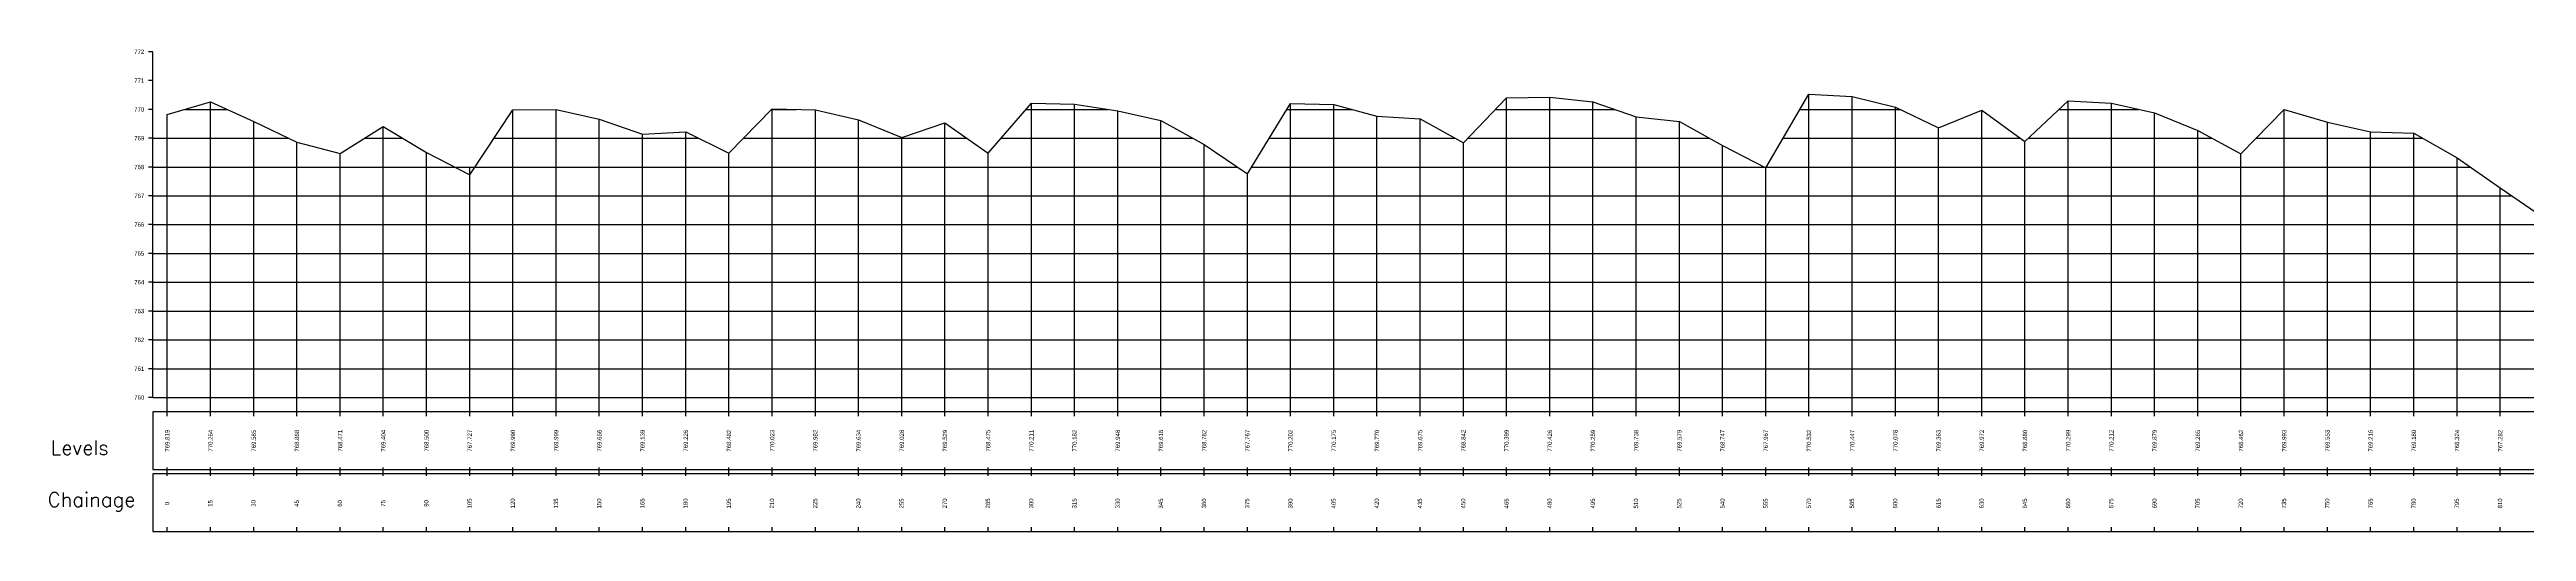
# Model space of a CAD drawing. Header units: millimetres. Extents: x 505 to 14020, y 627 to 6964.
# Drawn here: x 1434 to 2294, y 740 to 908 of the extents above; entities that cross this region are included whole.
import ezdxf
from ezdxf.enums import TextEntityAlignment as Align

# ---------------------------------------------------------------- set-up
doc = ezdxf.new("R2010")
doc.units = ezdxf.units.MM
for name, color, linetype in [('Chainage_TXT', 7, 'Continuous'), ('GL', 3, 'Continuous'), ('SCALE_LINE', 1, 'Continuous'), ('TitleBox', 7, 'Continuous')]:
    doc.layers.add(name, color=color, linetype=linetype)
doc.styles.add('romans', font='romans.shx')
doc.styles.get("Standard").update_dxf_attribs({"font": 'arial.ttf'})

msp = doc.modelspace()

# ---------------------------------------------------------------- linework, layer by layer
for p, q in [((1481.349, 886.75), (1496.079, 886.75)), ((1490.247, 783.25), (1490.247, 889.39)), ((1490.247, 783.25), (1490.247, 889.39)), ((1595.247, 783.25), (1595.247, 886.65)), ((1595.247, 783.25), (1595.247, 886.65)), ((1595.247, 783.25), (1595.247, 886.65)), ((1595.247, 783.25), (1595.247, 886.65)), ((1595.247, 783.25), (1595.247, 886.65)), ((1595.247, 783.25), (1595.247, 886.65)), ((1595.247, 783.25), (1595.247, 886.65)), ((1595.247, 783.25), (1595.247, 886.65)), ((1595.247, 783.25), (1595.247, 886.65)), ((1610.247, 783.25), (1610.247, 886.74)), ((1610.247, 783.25), (1610.247, 886.74)), ((1610.247, 783.25), (1610.247, 886.74)), ((1610.247, 783.25), (1610.247, 886.74)), ((1610.247, 783.25), (1610.247, 886.74)), ((1610.247, 783.25), (1610.247, 886.74)), ((1610.247, 783.25), (1610.247, 886.74)), ((1610.247, 783.25), (1610.247, 886.74)), ((1610.247, 783.25), (1610.247, 886.74)), ((1610.247, 783.25), (1610.247, 886.74)), ((1685.023, 886.75), (1693.662, 886.75)), ((1685.247, 783.25), (1685.247, 886.98)), ((1685.247, 783.25), (1685.247, 886.98)), ((1685.247, 783.25), (1685.247, 886.98)), ((1685.247, 783.25), (1685.247, 886.98)), ((1685.247, 783.25), (1685.247, 886.98)), ((1685.247, 783.25), (1685.247, 886.98)), ((1685.247, 783.25), (1685.247, 886.98)), ((1685.247, 783.25), (1685.247, 886.98)), ((1685.247, 783.25), (1685.247, 886.98)), ((1685.247, 783.25), (1685.247, 886.98)), ((1685.247, 783.25), (1685.247, 886.98)), ((1685.247, 783.25), (1685.247, 886.98)), ((1685.247, 783.25), (1685.247, 886.98)), ((1700.247, 783.25), (1700.247, 886.57)), ((1700.247, 783.25), (1700.247, 886.57)), ((1700.247, 783.25), (1700.247, 886.57)), ((1700.247, 783.25), (1700.247, 886.57)), ((1700.247, 783.25), (1700.247, 886.57)), ((1700.247, 783.25), (1700.247, 886.57)), ((1700.247, 783.25), (1700.247, 886.57)), ((1700.247, 783.25), (1700.247, 886.57)), ((1700.247, 783.25), (1700.247, 886.57)), ((1700.247, 783.25), (1700.247, 886.57)), ((1700.247, 783.25), (1700.247, 886.57)), ((1700.247, 783.25), (1700.247, 886.57)), ((1700.247, 783.25), (1700.247, 886.57)), ((1773.424, 886.75), (1801.913, 886.75)), ((1775.247, 783.25), (1775.247, 888.86)), ((1775.247, 783.25), (1775.247, 888.86)), ((1775.247, 783.25), (1775.247, 888.86)), ((1775.247, 783.25), (1775.247, 888.86)), ((1775.247, 783.25), (1775.247, 888.86)), ((1775.247, 783.25), (1775.247, 888.86)), ((1775.247, 783.25), (1775.247, 888.86)), ((1775.247, 783.25), (1775.247, 888.86)), ((1775.247, 783.25), (1775.247, 888.86)), ((1775.247, 783.25), (1775.247, 888.86)), ((1775.247, 783.25), (1775.247, 888.86)), ((1775.247, 783.25), (1775.247, 888.86)), ((1775.247, 783.25), (1775.247, 888.86)), ((1790.247, 783.25), (1790.247, 888.57)), ((1790.247, 783.25), (1790.247, 888.57)), ((1790.247, 783.25), (1790.247, 888.57)), ((1790.247, 783.25), (1790.247, 888.57)), ((1790.247, 783.25), (1790.247, 888.57)), ((1790.247, 783.25), (1790.247, 888.57)), ((1790.247, 783.25), (1790.247, 888.57)), ((1790.247, 783.25), (1790.247, 888.57)), ((1790.247, 783.25), (1790.247, 888.57)), ((1790.247, 783.25), (1790.247, 888.57)), ((1790.247, 783.25), (1790.247, 888.57)), ((1790.247, 783.25), (1790.247, 888.57)), ((1790.247, 783.25), (1790.247, 888.57)), ((1805.247, 783.25), (1805.247, 886.23)), ((1805.247, 783.25), (1805.247, 886.23)), ((1805.247, 783.25), (1805.247, 886.23)), ((1805.247, 783.25), (1805.247, 886.23)), ((1805.247, 783.25), (1805.247, 886.23)), ((1805.247, 783.25), (1805.247, 886.23)), ((1805.247, 783.25), (1805.247, 886.23)), ((1805.247, 783.25), (1805.247, 886.23)), ((1805.247, 783.25), (1805.247, 886.23)), ((1805.247, 783.25), (1805.247, 886.23)), ((1805.247, 783.25), (1805.247, 886.23)), ((1805.247, 783.25), (1805.247, 886.23)), ((1805.247, 783.25), (1805.247, 886.23)), ((1864.002, 886.75), (1886.728, 886.75)), ((1865.247, 783.25), (1865.247, 888.77)), ((1865.247, 783.25), (1865.247, 888.77)), ((1865.247, 783.25), (1865.247, 888.77)), ((1865.247, 783.25), (1865.247, 888.77)), ((1865.247, 783.25), (1865.247, 888.77)), ((1865.247, 783.25), (1865.247, 888.77)), ((1865.247, 783.25), (1865.247, 888.77)), ((1865.247, 783.25), (1865.247, 888.77)), ((1865.247, 783.25), (1865.247, 888.77)), ((1865.247, 783.25), (1865.247, 888.77)), ((1865.247, 783.25), (1865.247, 888.77)), ((1865.247, 783.25), (1865.247, 888.77)), ((1865.247, 783.25), (1865.247, 888.77)), ((1880.247, 783.25), (1880.247, 888.5)), ((1880.247, 783.25), (1880.247, 888.5)), ((1880.247, 783.25), (1880.247, 888.5)), ((1880.247, 783.25), (1880.247, 888.5)), ((1880.247, 783.25), (1880.247, 888.5)), ((1880.247, 783.25), (1880.247, 888.5)), ((1880.247, 783.25), (1880.247, 888.5)), ((1880.247, 783.25), (1880.247, 888.5)), ((1880.247, 783.25), (1880.247, 888.5)), ((1880.247, 783.25), (1880.247, 888.5)), ((1880.247, 783.25), (1880.247, 888.5)), ((1880.247, 783.25), (1880.247, 888.5)), ((1880.247, 783.25), (1880.247, 888.5)), ((1936.403, 886.75), (1977.703, 886.75)), ((1940.247, 783.25), (1940.247, 890.74)), ((1940.247, 783.25), (1940.247, 890.74)), ((1940.247, 783.25), (1940.247, 890.74)), ((1940.247, 783.25), (1940.247, 890.74)), ((1940.247, 783.25), (1940.247, 890.74)), ((1940.247, 783.25), (1940.247, 890.74)), ((1940.247, 783.25), (1940.247, 890.74)), ((1940.247, 783.25), (1940.247, 890.74)), ((1940.247, 783.25), (1940.247, 890.74)), ((1940.247, 783.25), (1940.247, 890.74)), ((1940.247, 783.25), (1940.247, 890.74)), ((1940.247, 783.25), (1940.247, 890.74)), ((1940.247, 783.25), (1940.247, 890.74)), ((1955.247, 783.25), (1955.247, 891.01)), ((1955.247, 783.25), (1955.247, 891.01)), ((1955.247, 783.25), (1955.247, 891.01)), ((1955.247, 783.25), (1955.247, 891.01)), ((1955.247, 783.25), (1955.247, 891.01)), ((1955.247, 783.25), (1955.247, 891.01)), ((1955.247, 783.25), (1955.247, 891.01)), ((1955.247, 783.25), (1955.247, 891.01)), ((1955.247, 783.25), (1955.247, 891.01)), ((1955.247, 783.25), (1955.247, 891.01)), ((1955.247, 783.25), (1955.247, 891.01)), ((1955.247, 783.25), (1955.247, 891.01)), ((1955.247, 783.25), (1955.247, 891.01)), ((1970.247, 783.25), (1970.247, 889.34)), ((1970.247, 783.25), (1970.247, 889.34)), ((1970.247, 783.25), (1970.247, 889.34)), ((1970.247, 783.25), (1970.247, 889.34)), ((1970.247, 783.25), (1970.247, 889.34)), ((1970.247, 783.25), (1970.247, 889.34)), ((1970.247, 783.25), (1970.247, 889.34)), ((1970.247, 783.25), (1970.247, 889.34)), ((1970.247, 783.25), (1970.247, 889.34)), ((1970.247, 783.25), (1970.247, 889.34)), ((1970.247, 783.25), (1970.247, 889.34)), ((1970.247, 783.25), (1970.247, 889.34)), ((1970.247, 783.25), (1970.247, 889.34)), ((2042.136, 886.75), (2076.883, 886.75)), ((2045.247, 783.25), (2045.247, 892.07)), ((2045.247, 783.25), (2045.247, 892.07)), ((2045.247, 783.25), (2045.247, 892.07)), ((2045.247, 783.25), (2045.247, 892.07)), ((2045.247, 783.25), (2045.247, 892.07)), ((2045.247, 783.25), (2045.247, 892.07)), ((2045.247, 783.25), (2045.247, 892.07)), ((2045.247, 783.25), (2045.247, 892.07)), ((2045.247, 783.25), (2045.247, 892.07)), ((2045.247, 783.25), (2045.247, 892.07)), ((2045.247, 783.25), (2045.247, 892.07)), ((2045.247, 783.25), (2045.247, 892.07)), ((2045.247, 783.25), (2045.247, 892.07)), ((2060.247, 783.25), (2060.247, 891.22)), ((2060.247, 783.25), (2060.247, 891.22)), ((2060.247, 783.25), (2060.247, 891.22)), ((2060.247, 783.25), (2060.247, 891.22)), ((2060.247, 783.25), (2060.247, 891.22)), ((2060.247, 783.25), (2060.247, 891.22)), ((2060.247, 783.25), (2060.247, 891.22)), ((2060.247, 783.25), (2060.247, 891.22)), ((2060.247, 783.25), (2060.247, 891.22)), ((2060.247, 783.25), (2060.247, 891.22)), ((2060.247, 783.25), (2060.247, 891.22)), ((2060.247, 783.25), (2060.247, 891.22)), ((2060.247, 783.25), (2060.247, 891.22)), ((2075.247, 783.25), (2075.247, 887.53)), ((2075.247, 783.25), (2075.247, 887.53)), ((2075.247, 783.25), (2075.247, 887.53)), ((2075.247, 783.25), (2075.247, 887.53)), ((2075.247, 783.25), (2075.247, 887.53)), ((2075.247, 783.25), (2075.247, 887.53)), ((2075.247, 783.25), (2075.247, 887.53)), ((2075.247, 783.25), (2075.247, 887.53)), ((2075.247, 783.25), (2075.247, 887.53)), ((2075.247, 783.25), (2075.247, 887.53)), ((2075.247, 783.25), (2075.247, 887.53)), ((2075.247, 783.25), (2075.247, 887.53)), ((2075.247, 783.25), (2075.247, 887.53)), ((2105.247, 783.25), (2105.247, 886.47)), ((2105.247, 783.25), (2105.247, 886.47)), ((2105.247, 783.25), (2105.247, 886.47)), ((2105.247, 783.25), (2105.247, 886.47)), ((2105.247, 783.25), (2105.247, 886.47)), ((2105.247, 783.25), (2105.247, 886.47)), ((2105.247, 783.25), (2105.247, 886.47)), ((2105.247, 783.25), (2105.247, 886.47)), ((2105.247, 783.25), (2105.247, 886.47)), ((2105.247, 783.25), (2105.247, 886.47)), ((2105.247, 783.25), (2105.247, 886.47)), ((2105.247, 783.25), (2105.247, 886.47)), ((2105.247, 783.25), (2105.247, 886.47)), ((2132.086, 886.75), (2159.797, 886.75)), ((2135.247, 783.25), (2135.247, 889.74)), ((2135.247, 783.25), (2135.247, 889.74)), ((2135.247, 783.25), (2135.247, 889.74)), ((2135.247, 783.25), (2135.247, 889.74)), ((2135.247, 783.25), (2135.247, 889.74)), ((2135.247, 783.25), (2135.247, 889.74)), ((2135.247, 783.25), (2135.247, 889.74)), ((2135.247, 783.25), (2135.247, 889.74)), ((2135.247, 783.25), (2135.247, 889.74)), ((2135.247, 783.25), (2135.247, 889.74)), ((2135.247, 783.25), (2135.247, 889.74)), ((2135.247, 783.25), (2135.247, 889.74)), ((2135.247, 783.25), (2135.247, 889.74)), ((2150.247, 783.25), (2150.247, 888.87)), ((2150.247, 783.25), (2150.247, 888.87)), ((2150.247, 783.25), (2150.247, 888.87)), ((2150.247, 783.25), (2150.247, 888.87)), ((2150.247, 783.25), (2150.247, 888.87)), ((2150.247, 783.25), (2150.247, 888.87)), ((2150.247, 783.25), (2150.247, 888.87)), ((2150.247, 783.25), (2150.247, 888.87)), ((2150.247, 783.25), (2150.247, 888.87)), ((2150.247, 783.25), (2150.247, 888.87)), ((2150.247, 783.25), (2150.247, 888.87)), ((2150.247, 783.25), (2150.247, 888.87)), ((2150.247, 783.25), (2150.247, 888.87)), ((2210.247, 783.25), (2210.247, 886.68)), ((2210.247, 783.25), (2210.247, 886.68)), ((2210.247, 783.25), (2210.247, 886.68)), ((2210.247, 783.25), (2210.247, 886.68)), ((2210.247, 783.25), (2210.247, 886.68)), ((2210.247, 783.25), (2210.247, 886.68)), ((2210.247, 783.25), (2210.247, 886.68)), ((2210.247, 783.25), (2210.247, 886.68)), ((2210.247, 783.25), (2210.247, 886.68)), ((2210.247, 783.25), (2210.247, 886.68)), ((2210.247, 783.25), (2210.247, 886.68)), ((2210.247, 783.25), (2210.247, 886.68)), ((2210.247, 783.25), (2210.247, 886.68)), ((1475.247, 783.25), (1475.247, 884.94)), ((1505.247, 783.25), (1505.247, 882.6)), ((1505.247, 783.25), (1505.247, 882.6)), ((1505.247, 783.25), (1505.247, 882.6)), ((1550.247, 783.25), (1550.247, 880.79)), ((1550.247, 783.25), (1550.247, 880.79)), ((1550.247, 783.25), (1550.247, 880.79)), ((1550.247, 783.25), (1550.247, 880.79)), ((1550.247, 783.25), (1550.247, 880.79)), ((1550.247, 783.25), (1550.247, 880.79)), ((1625.247, 783.25), (1625.247, 883.31)), ((1625.247, 783.25), (1625.247, 883.31)), ((1625.247, 783.25), (1625.247, 883.31)), ((1625.247, 783.25), (1625.247, 883.31)), ((1625.247, 783.25), (1625.247, 883.31)), ((1625.247, 783.25), (1625.247, 883.31)), ((1625.247, 783.25), (1625.247, 883.31)), ((1625.247, 783.25), (1625.247, 883.31)), ((1625.247, 783.25), (1625.247, 883.31)), ((1625.247, 783.25), (1625.247, 883.31)), ((1625.247, 783.25), (1625.247, 883.31)), ((1640.247, 783.25), (1640.247, 878.14)), ((1640.247, 783.25), (1640.247, 878.14)), ((1640.247, 783.25), (1640.247, 878.14)), ((1640.247, 783.25), (1640.247, 878.14)), ((1640.247, 783.25), (1640.247, 878.14)), ((1640.247, 783.25), (1640.247, 878.14)), ((1640.247, 783.25), (1640.247, 878.14)), ((1640.247, 783.25), (1640.247, 878.14)), ((1640.247, 783.25), (1640.247, 878.14)), ((1640.247, 783.25), (1640.247, 878.14)), ((1640.247, 783.25), (1640.247, 878.14)), ((1640.247, 783.25), (1640.247, 878.14)), ((1655.247, 783.25), (1655.247, 879.01)), ((1655.247, 783.25), (1655.247, 879.01)), ((1655.247, 783.25), (1655.247, 879.01)), ((1655.247, 783.25), (1655.247, 879.01)), ((1655.247, 783.25), (1655.247, 879.01)), ((1655.247, 783.25), (1655.247, 879.01)), ((1655.247, 783.25), (1655.247, 879.01)), ((1655.247, 783.25), (1655.247, 879.01)), ((1655.247, 783.25), (1655.247, 879.01)), ((1655.247, 783.25), (1655.247, 879.01)), ((1655.247, 783.25), (1655.247, 879.01)), ((1655.247, 783.25), (1655.247, 879.01)), ((1655.247, 783.25), (1655.247, 879.01)), ((1715.247, 783.25), (1715.247, 883.09)), ((1715.247, 783.25), (1715.247, 883.09)), ((1715.247, 783.25), (1715.247, 883.09)), ((1715.247, 783.25), (1715.247, 883.09)), ((1715.247, 783.25), (1715.247, 883.09)), ((1715.247, 783.25), (1715.247, 883.09)), ((1715.247, 783.25), (1715.247, 883.09)), ((1715.247, 783.25), (1715.247, 883.09)), ((1715.247, 783.25), (1715.247, 883.09)), ((1715.247, 783.25), (1715.247, 883.09)), ((1715.247, 783.25), (1715.247, 883.09)), ((1715.247, 783.25), (1715.247, 883.09)), ((1715.247, 783.25), (1715.247, 883.09)), ((1745.247, 783.25), (1745.247, 882.04)), ((1745.247, 783.25), (1745.247, 882.04)), ((1745.247, 783.25), (1745.247, 882.04)), ((1745.247, 783.25), (1745.247, 882.04)), ((1745.247, 783.25), (1745.247, 882.04)), ((1745.247, 783.25), (1745.247, 882.04)), ((1745.247, 783.25), (1745.247, 882.04)), ((1745.247, 783.25), (1745.247, 882.04)), ((1745.247, 783.25), (1745.247, 882.04)), ((1745.247, 783.25), (1745.247, 882.04)), ((1745.247, 783.25), (1745.247, 882.04)), ((1745.247, 783.25), (1745.247, 882.04)), ((1745.247, 783.25), (1745.247, 882.04)), ((1820.247, 783.25), (1820.247, 882.911)), ((1820.247, 783.25), (1820.247, 882.911)), ((1820.247, 783.25), (1820.247, 882.911)), ((1820.247, 783.25), (1820.247, 882.911)), ((1820.247, 783.25), (1820.247, 882.911)), ((1820.247, 783.25), (1820.247, 882.911)), ((1820.247, 783.25), (1820.247, 882.911)), ((1820.247, 783.25), (1820.247, 882.911)), ((1820.247, 783.25), (1820.247, 882.911)), ((1820.247, 783.25), (1820.247, 882.911)), ((1820.247, 783.25), (1820.247, 882.911)), ((1820.247, 783.25), (1820.247, 882.911)), ((1820.247, 783.25), (1820.247, 882.911)), ((1895.247, 783.25), (1895.247, 884.45)), ((1895.247, 783.25), (1895.247, 884.45)), ((1895.247, 783.25), (1895.247, 884.45)), ((1895.247, 783.25), (1895.247, 884.45)), ((1895.247, 783.25), (1895.247, 884.45)), ((1895.247, 783.25), (1895.247, 884.45)), ((1895.247, 783.25), (1895.247, 884.45)), ((1895.247, 783.25), (1895.247, 884.45)), ((1895.247, 783.25), (1895.247, 884.45)), ((1895.247, 783.25), (1895.247, 884.45)), ((1895.247, 783.25), (1895.247, 884.45)), ((1895.247, 783.25), (1895.247, 884.45)), ((1895.247, 783.25), (1895.247, 884.45)), ((1910.247, 783.25), (1910.247, 883.5)), ((1910.247, 783.25), (1910.247, 883.5)), ((1910.247, 783.25), (1910.247, 883.5)), ((1910.247, 783.25), (1910.247, 883.5)), ((1910.247, 783.25), (1910.247, 883.5)), ((1910.247, 783.25), (1910.247, 883.5)), ((1910.247, 783.25), (1910.247, 883.5)), ((1910.247, 783.25), (1910.247, 883.5)), ((1910.247, 783.25), (1910.247, 883.5)), ((1910.247, 783.25), (1910.247, 883.5)), ((1910.247, 783.25), (1910.247, 883.5)), ((1910.247, 783.25), (1910.247, 883.5)), ((1910.247, 783.25), (1910.247, 883.5)), ((1985.247, 783.25), (1985.247, 884.13)), ((1985.247, 783.25), (1985.247, 884.13)), ((1985.247, 783.25), (1985.247, 884.13)), ((1985.247, 783.25), (1985.247, 884.13)), ((1985.247, 783.25), (1985.247, 884.13)), ((1985.247, 783.25), (1985.247, 884.13)), ((1985.247, 783.25), (1985.247, 884.13)), ((1985.247, 783.25), (1985.247, 884.13)), ((1985.247, 783.25), (1985.247, 884.13)), ((1985.247, 783.25), (1985.247, 884.13)), ((1985.247, 783.25), (1985.247, 884.13)), ((1985.247, 783.25), (1985.247, 884.13)), ((1985.247, 783.25), (1985.247, 884.13)), ((2000.247, 783.25), (2000.247, 882.54)), ((2000.247, 783.25), (2000.247, 882.54)), ((2000.247, 783.25), (2000.247, 882.54)), ((2000.247, 783.25), (2000.247, 882.54)), ((2000.247, 783.25), (2000.247, 882.54)), ((2000.247, 783.25), (2000.247, 882.54)), ((2000.247, 783.25), (2000.247, 882.54)), ((2000.247, 783.25), (2000.247, 882.54)), ((2000.247, 783.25), (2000.247, 882.54)), ((2000.247, 783.25), (2000.247, 882.54)), ((2000.247, 783.25), (2000.247, 882.54)), ((2000.247, 783.25), (2000.247, 882.54)), ((2000.247, 783.25), (2000.247, 882.54)), ((2090.247, 783.25), (2090.247, 880.38)), ((2090.247, 783.25), (2090.247, 880.38)), ((2090.247, 783.25), (2090.247, 880.38)), ((2090.247, 783.25), (2090.247, 880.38)), ((2090.247, 783.25), (2090.247, 880.38)), ((2090.247, 783.25), (2090.247, 880.38)), ((2090.247, 783.25), (2090.247, 880.38)), ((2090.247, 783.25), (2090.247, 880.38)), ((2090.247, 783.25), (2090.247, 880.38)), ((2090.247, 783.25), (2090.247, 880.38)), ((2090.247, 783.25), (2090.247, 880.38)), ((2090.247, 783.25), (2090.247, 880.38)), ((2090.247, 783.25), (2090.247, 880.38)), ((2165.247, 783.25), (2165.247, 885.541)), ((2165.247, 783.25), (2165.247, 885.541)), ((2165.247, 783.25), (2165.247, 885.541)), ((2165.247, 783.25), (2165.247, 885.541)), ((2165.247, 783.25), (2165.247, 885.541)), ((2165.247, 783.25), (2165.247, 885.541)), ((2165.247, 783.25), (2165.247, 885.541)), ((2165.247, 783.25), (2165.247, 885.541)), ((2165.247, 783.25), (2165.247, 885.541)), ((2165.247, 783.25), (2165.247, 885.541)), ((2165.247, 783.25), (2165.247, 885.541)), ((2165.247, 783.25), (2165.247, 885.541)), ((2165.247, 783.25), (2165.247, 885.541)), ((2180.247, 783.25), (2180.247, 879.4)), ((2180.247, 783.25), (2180.247, 879.4)), ((2180.247, 783.25), (2180.247, 879.4)), ((2180.247, 783.25), (2180.247, 879.4)), ((2180.247, 783.25), (2180.247, 879.4)), ((2180.247, 783.25), (2180.247, 879.4)), ((2180.247, 783.25), (2180.247, 879.4)), ((2180.247, 783.25), (2180.247, 879.4)), ((2180.247, 783.25), (2180.247, 879.4)), ((2180.247, 783.25), (2180.247, 879.4)), ((2180.247, 783.25), (2180.247, 879.4)), ((2180.247, 783.25), (2180.247, 879.4)), ((2180.247, 783.25), (2180.247, 879.4)), ((2225.247, 783.25), (2225.247, 882.28)), ((2225.247, 783.25), (2225.247, 882.28)), ((2225.247, 783.25), (2225.247, 882.28)), ((2225.247, 783.25), (2225.247, 882.28)), ((2225.247, 783.25), (2225.247, 882.28)), ((2225.247, 783.25), (2225.247, 882.28)), ((2225.247, 783.25), (2225.247, 882.28)), ((2225.247, 783.25), (2225.247, 882.28)), ((2225.247, 783.25), (2225.247, 882.28)), ((2225.247, 783.25), (2225.247, 882.28)), ((2225.247, 783.25), (2225.247, 882.28)), ((2225.247, 783.25), (2225.247, 882.28)), ((2225.247, 783.25), (2225.247, 882.28)), ((2240.247, 783.25), (2240.247, 878.91)), ((2240.247, 783.25), (2240.247, 878.91)), ((2240.247, 783.25), (2240.247, 878.91)), ((2240.247, 783.25), (2240.247, 878.91)), ((2240.247, 783.25), (2240.247, 878.91)), ((2240.247, 783.25), (2240.247, 878.91)), ((2240.247, 783.25), (2240.247, 878.91)), ((2240.247, 783.25), (2240.247, 878.91)), ((2240.247, 783.25), (2240.247, 878.91)), ((2240.247, 783.25), (2240.247, 878.91)), ((2240.247, 783.25), (2240.247, 878.91)), ((2240.247, 783.25), (2240.247, 878.91)), ((2240.247, 783.25), (2240.247, 878.91)), ((2255.247, 783.25), (2255.247, 878.55)), ((2255.247, 783.25), (2255.247, 878.55)), ((2255.247, 783.25), (2255.247, 878.55)), ((2255.247, 783.25), (2255.247, 878.55)), ((2255.247, 783.25), (2255.247, 878.55)), ((2255.247, 783.25), (2255.247, 878.55)), ((2255.247, 783.25), (2255.247, 878.55)), ((2255.247, 783.25), (2255.247, 878.55)), ((2255.247, 783.25), (2255.247, 878.55)), ((2255.247, 783.25), (2255.247, 878.55)), ((2255.247, 783.25), (2255.247, 878.55)), ((2255.247, 783.25), (2255.247, 878.55)), ((2255.247, 783.25), (2255.247, 878.55)), ((1470.247, 876.75), (1517.485, 876.75)), ((1520.247, 783.25), (1520.247, 875.43)), ((1520.247, 783.25), (1520.247, 875.43)), ((1520.247, 783.25), (1520.247, 875.43)), ((1520.247, 783.25), (1520.247, 875.43)), ((1535.247, 783.25), (1535.247, 871.46)), ((1535.247, 783.25), (1535.247, 871.46)), ((1535.247, 783.25), (1535.247, 871.46)), ((1535.247, 783.25), (1535.247, 871.46)), ((1535.247, 783.25), (1535.247, 871.46)), ((1543.752, 876.75), (1556.95, 876.75)), ((1565.247, 783.25), (1565.247, 871.75)), ((1565.247, 783.25), (1565.247, 871.75)), ((1565.247, 783.25), (1565.247, 871.75)), ((1565.247, 783.25), (1565.247, 871.75)), ((1565.247, 783.25), (1565.247, 871.75)), ((1565.247, 783.25), (1565.247, 871.75)), ((1565.247, 783.25), (1565.247, 871.75)), ((1588.685, 876.75), (1659.803, 876.75)), ((1670.247, 783.25), (1670.247, 871.57)), ((1670.247, 783.25), (1670.247, 871.57)), ((1670.247, 783.25), (1670.247, 871.57)), ((1670.247, 783.25), (1670.247, 871.57)), ((1670.247, 783.25), (1670.247, 871.57)), ((1670.247, 783.25), (1670.247, 871.57)), ((1670.247, 783.25), (1670.247, 871.57)), ((1670.247, 783.25), (1670.247, 871.57)), ((1670.247, 783.25), (1670.247, 871.57)), ((1670.247, 783.25), (1670.247, 871.57)), ((1670.247, 783.25), (1670.247, 871.57)), ((1670.247, 783.25), (1670.247, 871.57)), ((1670.247, 783.25), (1670.247, 871.57)), ((1675.289, 876.75), (1752.775, 876.75)), ((1730.247, 783.25), (1730.247, 877.03)), ((1730.247, 783.25), (1730.247, 877.03)), ((1730.247, 783.25), (1730.247, 877.03)), ((1730.247, 783.25), (1730.247, 877.03)), ((1730.247, 783.25), (1730.247, 877.03)), ((1730.247, 783.25), (1730.247, 877.03)), ((1730.247, 783.25), (1730.247, 877.03)), ((1730.247, 783.25), (1730.247, 877.03)), ((1730.247, 783.25), (1730.247, 877.03)), ((1730.247, 783.25), (1730.247, 877.03)), ((1730.247, 783.25), (1730.247, 877.03)), ((1730.247, 783.25), (1730.247, 877.03)), ((1730.247, 783.25), (1730.247, 877.03)), ((1760.247, 783.25), (1760.247, 871.5)), ((1760.247, 783.25), (1760.247, 871.5)), ((1760.247, 783.25), (1760.247, 871.5)), ((1760.247, 783.25), (1760.247, 871.5)), ((1760.247, 783.25), (1760.247, 871.5)), ((1760.247, 783.25), (1760.247, 871.5)), ((1760.247, 783.25), (1760.247, 871.5)), ((1760.247, 783.25), (1760.247, 871.5)), ((1760.247, 783.25), (1760.247, 871.5)), ((1760.247, 783.25), (1760.247, 871.5)), ((1760.247, 783.25), (1760.247, 871.5)), ((1760.247, 783.25), (1760.247, 871.5)), ((1760.247, 783.25), (1760.247, 871.5)), ((1764.783, 876.75), (1831.326, 876.75)), ((1835.247, 783.25), (1835.247, 874.57)), ((1835.247, 783.25), (1835.247, 874.57)), ((1835.247, 783.25), (1835.247, 874.57)), ((1835.247, 783.25), (1835.247, 874.57)), ((1835.247, 783.25), (1835.247, 874.57)), ((1835.247, 783.25), (1835.247, 874.57)), ((1835.247, 783.25), (1835.247, 874.57)), ((1835.247, 783.25), (1835.247, 874.57)), ((1835.247, 783.25), (1835.247, 874.57)), ((1835.247, 783.25), (1835.247, 874.57)), ((1835.247, 783.25), (1835.247, 874.57)), ((1835.247, 783.25), (1835.247, 874.57)), ((1835.247, 783.25), (1835.247, 874.57)), ((1857.842, 876.75), (1922.401, 876.75)), ((1925.247, 783.25), (1925.247, 875.17)), ((1925.247, 783.25), (1925.247, 875.17)), ((1925.247, 783.25), (1925.247, 875.17)), ((1925.247, 783.25), (1925.247, 875.17)), ((1925.247, 783.25), (1925.247, 875.17)), ((1925.247, 783.25), (1925.247, 875.17)), ((1925.247, 783.25), (1925.247, 875.17)), ((1925.247, 783.25), (1925.247, 875.17)), ((1925.247, 783.25), (1925.247, 875.17)), ((1925.247, 783.25), (1925.247, 875.17)), ((1925.247, 783.25), (1925.247, 875.17)), ((1925.247, 783.25), (1925.247, 875.17)), ((1925.247, 783.25), (1925.247, 875.17)), ((1926.769, 876.75), (2010.685, 876.75)), ((2015.247, 783.25), (2015.247, 874.22)), ((2015.247, 783.25), (2015.247, 874.22)), ((2015.247, 783.25), (2015.247, 874.22)), ((2015.247, 783.25), (2015.247, 874.22)), ((2015.247, 783.25), (2015.247, 874.22)), ((2015.247, 783.25), (2015.247, 874.22)), ((2015.247, 783.25), (2015.247, 874.22)), ((2015.247, 783.25), (2015.247, 874.22)), ((2015.247, 783.25), (2015.247, 874.22)), ((2015.247, 783.25), (2015.247, 874.22)), ((2015.247, 783.25), (2015.247, 874.22)), ((2015.247, 783.25), (2015.247, 874.22)), ((2015.247, 783.25), (2015.247, 874.22)), ((2036.288, 876.75), (2118.598, 876.75)), ((2120.247, 783.25), (2120.247, 875.55)), ((2120.247, 783.25), (2120.247, 875.55)), ((2120.247, 783.25), (2120.247, 875.55)), ((2120.247, 783.25), (2120.247, 875.55)), ((2120.247, 783.25), (2120.247, 875.55)), ((2120.247, 783.25), (2120.247, 875.55)), ((2120.247, 783.25), (2120.247, 875.55)), ((2120.247, 783.25), (2120.247, 875.55)), ((2120.247, 783.25), (2120.247, 875.55)), ((2120.247, 783.25), (2120.247, 875.55)), ((2120.247, 783.25), (2120.247, 875.55)), ((2120.247, 783.25), (2120.247, 875.55)), ((2120.247, 783.25), (2120.247, 875.55)), ((2121.515, 876.75), (2185.197, 876.75)), ((2195.247, 783.25), (2195.247, 871.37)), ((2195.247, 783.25), (2195.247, 871.37)), ((2195.247, 783.25), (2195.247, 871.37)), ((2195.247, 783.25), (2195.247, 871.37)), ((2195.247, 783.25), (2195.247, 871.37)), ((2195.247, 783.25), (2195.247, 871.37)), ((2195.247, 783.25), (2195.247, 871.37)), ((2195.247, 783.25), (2195.247, 871.37)), ((2195.247, 783.25), (2195.247, 871.37)), ((2195.247, 783.25), (2195.247, 871.37)), ((2195.247, 783.25), (2195.247, 871.37)), ((2195.247, 783.25), (2195.247, 871.37)), ((2195.247, 783.25), (2195.247, 871.37)), ((2200.518, 876.75), (2258.401, 876.75)), ((2270.247, 783.25), (2270.247, 869.99)), ((2270.247, 783.25), (2270.247, 869.99)), ((2270.247, 783.25), (2270.247, 869.99)), ((2270.247, 783.25), (2270.247, 869.99)), ((2270.247, 783.25), (2270.247, 869.99)), ((2270.247, 783.25), (2270.247, 869.99)), ((2270.247, 783.25), (2270.247, 869.99)), ((2270.247, 783.25), (2270.247, 869.99)), ((2270.247, 783.25), (2270.247, 869.99)), ((2270.247, 783.25), (2270.247, 869.99)), ((2270.247, 783.25), (2270.247, 869.99)), ((2270.247, 783.25), (2270.247, 869.99)), ((2270.247, 783.25), (2270.247, 869.99)), ((1470.247, 866.75), (1846.804, 866.75)), ((1580.247, 783.25), (1580.247, 866.75)), ((1580.247, 783.25), (1580.247, 866.75)), ((1580.247, 783.25), (1580.247, 866.75)), ((1580.247, 783.25), (1580.247, 866.75)), ((1580.247, 783.25), (1580.247, 866.75)), ((1580.247, 783.25), (1580.247, 866.75)), ((1580.247, 783.25), (1580.247, 866.75)), ((1580.247, 783.25), (1580.247, 866.75)), ((1850.247, 783.25), (1850.247, 864.421)), ((1850.247, 783.25), (1850.247, 864.421)), ((1850.247, 783.25), (1850.247, 864.421)), ((1850.247, 783.25), (1850.247, 864.421)), ((1850.247, 783.25), (1850.247, 864.421)), ((1850.247, 783.25), (1850.247, 864.421)), ((1850.247, 783.25), (1850.247, 864.421)), ((1850.247, 783.25), (1850.247, 864.421)), ((1850.247, 783.25), (1850.247, 864.421)), ((1850.247, 783.25), (1850.247, 864.421)), ((1850.247, 783.25), (1850.247, 864.421)), ((1850.247, 783.25), (1850.247, 864.421)), ((1850.247, 783.25), (1850.247, 864.421)), ((1851.682, 866.75), (2274.91, 866.75)), ((2030.247, 783.25), (2030.247, 866.75)), ((2030.247, 783.25), (2030.247, 866.75)), ((2030.247, 783.25), (2030.247, 866.75)), ((2030.247, 783.25), (2030.247, 866.75)), ((2030.247, 783.25), (2030.247, 866.75)), ((2030.247, 783.25), (2030.247, 866.75)), ((2030.247, 783.25), (2030.247, 866.75)), ((2030.247, 783.25), (2030.247, 866.75)), ((2030.247, 783.25), (2030.247, 866.75)), ((2030.247, 783.25), (2030.247, 866.75)), ((2030.247, 783.25), (2030.247, 866.75)), ((2030.247, 783.25), (2030.247, 866.75)), ((2030.247, 783.25), (2030.247, 866.75)), ((1470.247, 856.75), (2289.322, 856.75)), ((2285.247, 783.25), (2285.247, 859.57)), ((2285.247, 783.25), (2285.247, 859.57)), ((2285.247, 783.25), (2285.247, 859.57)), ((2285.247, 783.25), (2285.247, 859.57)), ((2285.247, 783.25), (2285.247, 859.57)), ((2285.247, 783.25), (2285.247, 859.57)), ((2285.247, 783.25), (2285.247, 859.57)), ((2285.247, 783.25), (2285.247, 859.57)), ((2285.247, 783.25), (2285.247, 859.57)), ((2285.247, 783.25), (2285.247, 859.57)), ((2285.247, 783.25), (2285.247, 859.57)), ((2285.247, 783.25), (2285.247, 859.57)), ((2285.247, 783.25), (2285.247, 859.57)), ((1470.247, 846.75), (3760.997, 846.75)), ((1470.247, 836.75), (3760.997, 836.75)), ((1470.247, 826.75), (3760.997, 826.75)), ((1470.247, 816.75), (3760.997, 816.75)), ((1470.247, 806.75), (3760.997, 806.75)), ((1470.247, 796.75), (3760.997, 796.75)), ((1470.247, 786.75), (3760.997, 786.75))]:
    msp.add_line(p, q)
at = {"layer": 'GL'}
msp.add_lwpolyline([(1475.247, 884.94), (1490.247, 889.39), (1505.247, 882.6), (1520.247, 875.43), (1535.247, 871.46), (1550.247, 880.79), (1565.247, 871.75), (1580.247, 864.02), (1595.247, 886.65), (1610.247, 886.74), (1625.247, 883.31), (1640.247, 878.14), (1655.247, 879.01), (1670.247, 871.57), (1685.247, 886.98), (1700.247, 886.57), (1715.247, 883.09), (1730.247, 877.03), (1745.247, 882.04), (1760.247, 871.5), (1775.247, 888.86), (1790.247, 888.57), (1805.247, 886.23), (1820.247, 882.911), (1835.247, 874.57), (1850.247, 864.421), (1865.247, 888.77), (1880.247, 888.5), (1895.247, 884.45), (1910.247, 883.5), (1925.247, 875.17), (1940.247, 890.74), (1955.247, 891.01), (1970.247, 889.34), (1985.247, 884.13), (2000.247, 882.54), (2015.247, 874.22), (2030.247, 866.42), (2045.247, 892.07), (2060.247, 891.22), (2075.247, 887.53), (2090.247, 880.38), (2105.247, 886.47), (2120.247, 875.55), (2135.247, 889.74), (2150.247, 888.87), (2165.247, 885.541), (2180.247, 879.4), (2195.247, 871.37), (2210.247, 886.68), (2225.247, 882.28), (2240.247, 878.91), (2255.247, 878.55), (2270.247, 869.99), (2285.247, 859.57), (2300.247, 849.19)], dxfattribs=at)
at = {"layer": 'SCALE_LINE'}
for p, q in [((1470.247, 906.75), (1468.747, 906.75)), ((1470.247, 786.75), (1470.247, 906.75)), ((1470.247, 896.75), (1468.747, 896.75)), ((1470.247, 886.75), (1468.747, 886.75)), ((1470.247, 876.75), (1468.747, 876.75)), ((1470.247, 866.75), (1468.747, 866.75)), ((1470.247, 856.75), (1468.747, 856.75)), ((1470.247, 846.75), (1468.747, 846.75)), ((1470.247, 836.75), (1468.747, 836.75)), ((1470.247, 826.75), (1468.747, 826.75)), ((1470.247, 816.75), (1468.747, 816.75)), ((1470.247, 806.75), (1468.747, 806.75)), ((1470.247, 796.75), (1468.747, 796.75)), ((1470.247, 786.75), (1468.747, 786.75))]:
    msp.add_line(p, q, dxfattribs=at)
at = {"layer": 'TitleBox'}
for p, q in [((1475.247, 780.25), (1475.247, 783.25)), ((1490.247, 780.25), (1490.247, 783.25)), ((1505.247, 780.25), (1505.247, 783.25)), ((1520.247, 780.25), (1520.247, 783.25)), ((1535.247, 780.25), (1535.247, 783.25)), ((1550.247, 780.25), (1550.247, 783.25)), ((1565.247, 780.25), (1565.247, 783.25)), ((1580.247, 780.25), (1580.247, 783.25)), ((1595.247, 780.25), (1595.247, 783.25)), ((1610.247, 780.25), (1610.247, 783.25)), ((1625.247, 780.25), (1625.247, 783.25)), ((1640.247, 780.25), (1640.247, 783.25)), ((1655.247, 780.25), (1655.247, 783.25)), ((1670.247, 780.25), (1670.247, 783.25)), ((1685.247, 780.25), (1685.247, 783.25)), ((1700.247, 780.25), (1700.247, 783.25)), ((1715.247, 780.25), (1715.247, 783.25)), ((1730.247, 780.25), (1730.247, 783.25)), ((1745.247, 780.25), (1745.247, 783.25)), ((1760.247, 780.25), (1760.247, 783.25)), ((1775.247, 780.25), (1775.247, 783.25)), ((1790.247, 780.25), (1790.247, 783.25)), ((1805.247, 780.25), (1805.247, 783.25)), ((1820.247, 780.25), (1820.247, 783.25)), ((1835.247, 780.25), (1835.247, 783.25)), ((1850.247, 780.25), (1850.247, 783.25)), ((1865.247, 780.25), (1865.247, 783.25)), ((1880.247, 780.25), (1880.247, 783.25)), ((1895.247, 780.25), (1895.247, 783.25)), ((1910.247, 780.25), (1910.247, 783.25)), ((1925.247, 780.25), (1925.247, 783.25)), ((1940.247, 780.25), (1940.247, 783.25)), ((1955.247, 780.25), (1955.247, 783.25)), ((1970.247, 780.25), (1970.247, 783.25)), ((1985.247, 780.25), (1985.247, 783.25)), ((2000.247, 780.25), (2000.247, 783.25)), ((2015.247, 780.25), (2015.247, 783.25)), ((2030.247, 780.25), (2030.247, 783.25)), ((2045.247, 780.25), (2045.247, 783.25)), ((2060.247, 780.25), (2060.247, 783.25)), ((2075.247, 780.25), (2075.247, 783.25)), ((2090.247, 780.25), (2090.247, 783.25)), ((2105.247, 780.25), (2105.247, 783.25)), ((2120.247, 780.25), (2120.247, 783.25)), ((2135.247, 780.25), (2135.247, 783.25)), ((2150.247, 780.25), (2150.247, 783.25)), ((2165.247, 780.25), (2165.247, 783.25)), ((2180.247, 780.25), (2180.247, 783.25)), ((2195.247, 780.25), (2195.247, 783.25)), ((2210.247, 780.25), (2210.247, 783.25)), ((2225.247, 780.25), (2225.247, 783.25)), ((2240.247, 780.25), (2240.247, 783.25)), ((2255.247, 780.25), (2255.247, 783.25)), ((2270.247, 780.25), (2270.247, 783.25)), ((2285.247, 780.25), (2285.247, 783.25)), ((1475.247, 759.5), (1475.247, 762.5)), ((1490.247, 759.5), (1490.247, 762.5)), ((1505.247, 759.5), (1505.247, 762.5)), ((1520.247, 759.5), (1520.247, 762.5)), ((1535.247, 759.5), (1535.247, 762.5)), ((1550.247, 759.5), (1550.247, 762.5)), ((1565.247, 759.5), (1565.247, 762.5)), ((1580.247, 759.5), (1580.247, 762.5)), ((1595.247, 759.5), (1595.247, 762.5)), ((1610.247, 759.5), (1610.247, 762.5)), ((1625.247, 759.5), (1625.247, 762.5)), ((1640.247, 759.5), (1640.247, 762.5)), ((1655.247, 759.5), (1655.247, 762.5)), ((1670.247, 759.5), (1670.247, 762.5)), ((1685.247, 759.5), (1685.247, 762.5)), ((1700.247, 759.5), (1700.247, 762.5)), ((1715.247, 759.5), (1715.247, 762.5)), ((1730.247, 759.5), (1730.247, 762.5)), ((1745.247, 759.5), (1745.247, 762.5)), ((1760.247, 759.5), (1760.247, 762.5)), ((1775.247, 759.5), (1775.247, 762.5)), ((1790.247, 759.5), (1790.247, 762.5)), ((1805.247, 759.5), (1805.247, 762.5)), ((1820.247, 759.5), (1820.247, 762.5)), ((1835.247, 759.5), (1835.247, 762.5)), ((1850.247, 759.5), (1850.247, 762.5)), ((1865.247, 759.5), (1865.247, 762.5)), ((1880.247, 759.5), (1880.247, 762.5)), ((1895.247, 759.5), (1895.247, 762.5)), ((1910.247, 759.5), (1910.247, 762.5)), ((1925.247, 759.5), (1925.247, 762.5)), ((1940.247, 759.5), (1940.247, 762.5)), ((1955.247, 759.5), (1955.247, 762.5)), ((1970.247, 759.5), (1970.247, 762.5)), ((1985.247, 759.5), (1985.247, 762.5)), ((2000.247, 759.5), (2000.247, 762.5)), ((2015.247, 759.5), (2015.247, 762.5)), ((2030.247, 759.5), (2030.247, 762.5)), ((2045.247, 759.5), (2045.247, 762.5)), ((2060.247, 759.5), (2060.247, 762.5)), ((2075.247, 759.5), (2075.247, 762.5)), ((2090.247, 759.5), (2090.247, 762.5)), ((2105.247, 759.5), (2105.247, 762.5)), ((2120.247, 759.5), (2120.247, 762.5)), ((2135.247, 759.5), (2135.247, 762.5)), ((2150.247, 759.5), (2150.247, 762.5)), ((2165.247, 759.5), (2165.247, 762.5)), ((2180.247, 759.5), (2180.247, 762.5)), ((2195.247, 759.5), (2195.247, 762.5)), ((2210.247, 759.5), (2210.247, 762.5)), ((2225.247, 759.5), (2225.247, 762.5)), ((2240.247, 759.5), (2240.247, 762.5)), ((2255.247, 759.5), (2255.247, 762.5)), ((2270.247, 759.5), (2270.247, 762.5)), ((2285.247, 759.5), (2285.247, 762.5)), ((1475.247, 740.25), (1475.247, 741.75)), ((1490.247, 740.25), (1490.247, 741.75)), ((1505.247, 740.25), (1505.247, 741.75)), ((1520.247, 740.25), (1520.247, 741.75)), ((1535.247, 740.25), (1535.247, 741.75)), ((1550.247, 740.25), (1550.247, 741.75)), ((1565.247, 740.25), (1565.247, 741.75)), ((1580.247, 740.25), (1580.247, 741.75)), ((1595.247, 740.25), (1595.247, 741.75)), ((1610.247, 740.25), (1610.247, 741.75)), ((1625.247, 740.25), (1625.247, 741.75)), ((1640.247, 740.25), (1640.247, 741.75)), ((1655.247, 740.25), (1655.247, 741.75)), ((1670.247, 740.25), (1670.247, 741.75)), ((1685.247, 740.25), (1685.247, 741.75)), ((1700.247, 740.25), (1700.247, 741.75)), ((1715.247, 740.25), (1715.247, 741.75)), ((1730.247, 740.25), (1730.247, 741.75)), ((1745.247, 740.25), (1745.247, 741.75)), ((1760.247, 740.25), (1760.247, 741.75)), ((1775.247, 740.25), (1775.247, 741.75)), ((1790.247, 740.25), (1790.247, 741.75)), ((1805.247, 740.25), (1805.247, 741.75)), ((1820.247, 740.25), (1820.247, 741.75)), ((1835.247, 740.25), (1835.247, 741.75)), ((1850.247, 740.25), (1850.247, 741.75)), ((1865.247, 740.25), (1865.247, 741.75)), ((1880.247, 740.25), (1880.247, 741.75)), ((1895.247, 740.25), (1895.247, 741.75)), ((1910.247, 740.25), (1910.247, 741.75)), ((1925.247, 740.25), (1925.247, 741.75)), ((1940.247, 740.25), (1940.247, 741.75)), ((1955.247, 740.25), (1955.247, 741.75)), ((1970.247, 740.25), (1970.247, 741.75)), ((1985.247, 740.25), (1985.247, 741.75)), ((2000.247, 740.25), (2000.247, 741.75)), ((2015.247, 740.25), (2015.247, 741.75)), ((2030.247, 740.25), (2030.247, 741.75)), ((2045.247, 740.25), (2045.247, 741.75)), ((2060.247, 740.25), (2060.247, 741.75)), ((2075.247, 740.25), (2075.247, 741.75)), ((2090.247, 740.25), (2090.247, 741.75)), ((2105.247, 740.25), (2105.247, 741.75)), ((2120.247, 740.25), (2120.247, 741.75)), ((2135.247, 740.25), (2135.247, 741.75)), ((2150.247, 740.25), (2150.247, 741.75)), ((2165.247, 740.25), (2165.247, 741.75)), ((2180.247, 740.25), (2180.247, 741.75)), ((2195.247, 740.25), (2195.247, 741.75)), ((2210.247, 740.25), (2210.247, 741.75)), ((2225.247, 740.25), (2225.247, 741.75)), ((2240.247, 740.25), (2240.247, 741.75)), ((2255.247, 740.25), (2255.247, 741.75)), ((2270.247, 740.25), (2270.247, 741.75)), ((2285.247, 740.25), (2285.247, 741.75))]:
    msp.add_line(p, q, dxfattribs=at)
for points in [[(1470.247, 781.75), (1470.247, 761.75), (3760.247, 761.75), (3760.247, 781.75)], [(1470.247, 760.25), (1470.247, 740.25), (3760.247, 740.25), (3760.247, 760.25)]]:
    msp.add_lwpolyline(points, close=True, dxfattribs=at)

# ---------------------------------------------------------------- texts
for s, p in [('772', (1467.247, 906.75)), ('771', (1467.247, 896.75)), ('770', (1467.247, 886.75)), ('769', (1467.247, 876.75)), ('768', (1467.247, 866.75)), ('767', (1467.247, 856.75)), ('766', (1467.247, 846.75)), ('765', (1467.247, 836.75)), ('764', (1467.247, 826.75)), ('763', (1467.247, 816.75)), ('762', (1467.247, 806.75)), ('761', (1467.247, 796.75)), ('760', (1467.247, 786.75))]:
    msp.add_text(s, height=1.5).set_placement(p, align=Align.MIDDLE_RIGHT)
at = {"layer": 'Chainage_TXT', "color": 0, "char_height": 5, "attachment_point": 1, "style": 'romans'}
for s, width, insert in [('Levels', 22.87257, (1434.774, 771.824)), ('Chainage ', 19.53763, (1433.712, 753.819))]:
    msp.add_mtext_dynamic_manual_height_columns(s, width=width, gutter_width=1, heights=[0], dxfattribs=dict(at, insert=insert))
at = {"layer": 'TitleBox'}
for s, p in [('769.819', (1475.247, 771.75)), ('770.264', (1490.247, 771.75)), ('769.585', (1505.247, 771.75)), ('768.868', (1520.247, 771.75)), ('768.471', (1535.247, 771.75)), ('769.404', (1550.247, 771.75)), ('768.500', (1565.247, 771.75)), ('767.727', (1580.247, 771.75)), ('769.990', (1595.247, 771.75)), ('769.999', (1610.247, 771.75)), ('769.656', (1625.247, 771.75)), ('769.139', (1640.247, 771.75)), ('769.226', (1655.247, 771.75)), ('768.482', (1670.247, 771.75)), ('770.023', (1685.247, 771.75)), ('769.982', (1700.247, 771.75)), ('769.634', (1715.247, 771.75)), ('769.028', (1730.247, 771.75)), ('769.529', (1745.247, 771.75)), ('768.475', (1760.247, 771.75)), ('770.211', (1775.247, 771.75)), ('770.182', (1790.247, 771.75)), ('769.948', (1805.247, 771.75)), ('769.616', (1820.247, 771.75)), ('768.782', (1835.247, 771.75)), ('767.767', (1850.247, 771.75)), ('770.202', (1865.247, 771.75)), ('770.175', (1880.247, 771.75)), ('769.770', (1895.247, 771.75)), ('769.675', (1910.247, 771.75)), ('768.842', (1925.247, 771.75)), ('770.399', (1940.247, 771.75)), ('770.426', (1955.247, 771.75)), ('770.259', (1970.247, 771.75)), ('769.738', (1985.247, 771.75)), ('769.579', (2000.247, 771.75)), ('768.747', (2015.247, 771.75)), ('767.967', (2030.247, 771.75)), ('770.532', (2045.247, 771.75)), ('770.447', (2060.247, 771.75)), ('770.078', (2075.247, 771.75)), ('769.363', (2090.247, 771.75)), ('769.972', (2105.247, 771.75)), ('768.880', (2120.247, 771.75)), ('770.299', (2135.247, 771.75)), ('770.212', (2150.247, 771.75)), ('769.879', (2165.247, 771.75)), ('769.265', (2180.247, 771.75)), ('768.462', (2195.247, 771.75)), ('769.993', (2210.247, 771.75)), ('769.553', (2225.247, 771.75)), ('769.216', (2240.247, 771.75)), ('769.180', (2255.247, 771.75)), ('768.324', (2270.247, 771.75)), ('767.282', (2285.247, 771.75)), ('0', (1475.178, 749.977)), ('15', (1490.178, 749.977)), ('30', (1505.178, 749.977)), ('45', (1520.178, 749.977)), ('60', (1535.178, 749.977)), ('75', (1550.178, 749.977)), ('90', (1565.178, 749.977)), ('105', (1580.178, 749.977)), ('120', (1595.178, 749.977)), ('135', (1610.178, 749.977)), ('150', (1625.178, 749.977)), ('165', (1640.178, 749.977)), ('180', (1655.178, 749.977)), ('195', (1670.178, 749.977)), ('210', (1685.178, 749.977)), ('225', (1700.178, 749.977)), ('240', (1715.178, 749.977)), ('255', (1730.178, 749.977)), ('270', (1745.178, 749.977)), ('285', (1760.178, 749.977)), ('300', (1775.178, 749.977)), ('315', (1790.178, 749.977)), ('330', (1805.178, 749.977)), ('345', (1820.178, 749.977)), ('360', (1835.178, 749.977)), ('375', (1850.178, 749.977)), ('390', (1865.178, 749.977)), ('405', (1880.178, 749.977)), ('420', (1895.178, 749.977)), ('435', (1910.178, 749.977)), ('450', (1925.178, 749.977)), ('465', (1940.178, 749.977)), ('480', (1955.178, 749.977)), ('495', (1970.178, 749.977)), ('510', (1985.178, 749.977)), ('525', (2000.178, 749.977)), ('540', (2015.178, 749.977)), ('555', (2030.178, 749.977)), ('570', (2045.178, 749.977)), ('585', (2060.178, 749.977)), ('600', (2075.178, 749.977)), ('615', (2090.178, 749.977)), ('630', (2105.178, 749.977)), ('645', (2120.178, 749.977)), ('660', (2135.178, 749.977)), ('675', (2150.178, 749.977)), ('690', (2165.178, 749.977)), ('705', (2180.178, 749.977)), ('720', (2195.178, 749.977)), ('735', (2210.178, 749.977)), ('750', (2225.178, 749.977)), ('765', (2240.178, 749.977)), ('780', (2255.178, 749.977)), ('795', (2270.178, 749.977)), ('810', (2285.178, 749.977))]:
    msp.add_text(s, height=1.5, rotation=90, dxfattribs=at).set_placement(p, align=Align.MIDDLE_CENTER)

doc.saveas('drawing.dxf')
